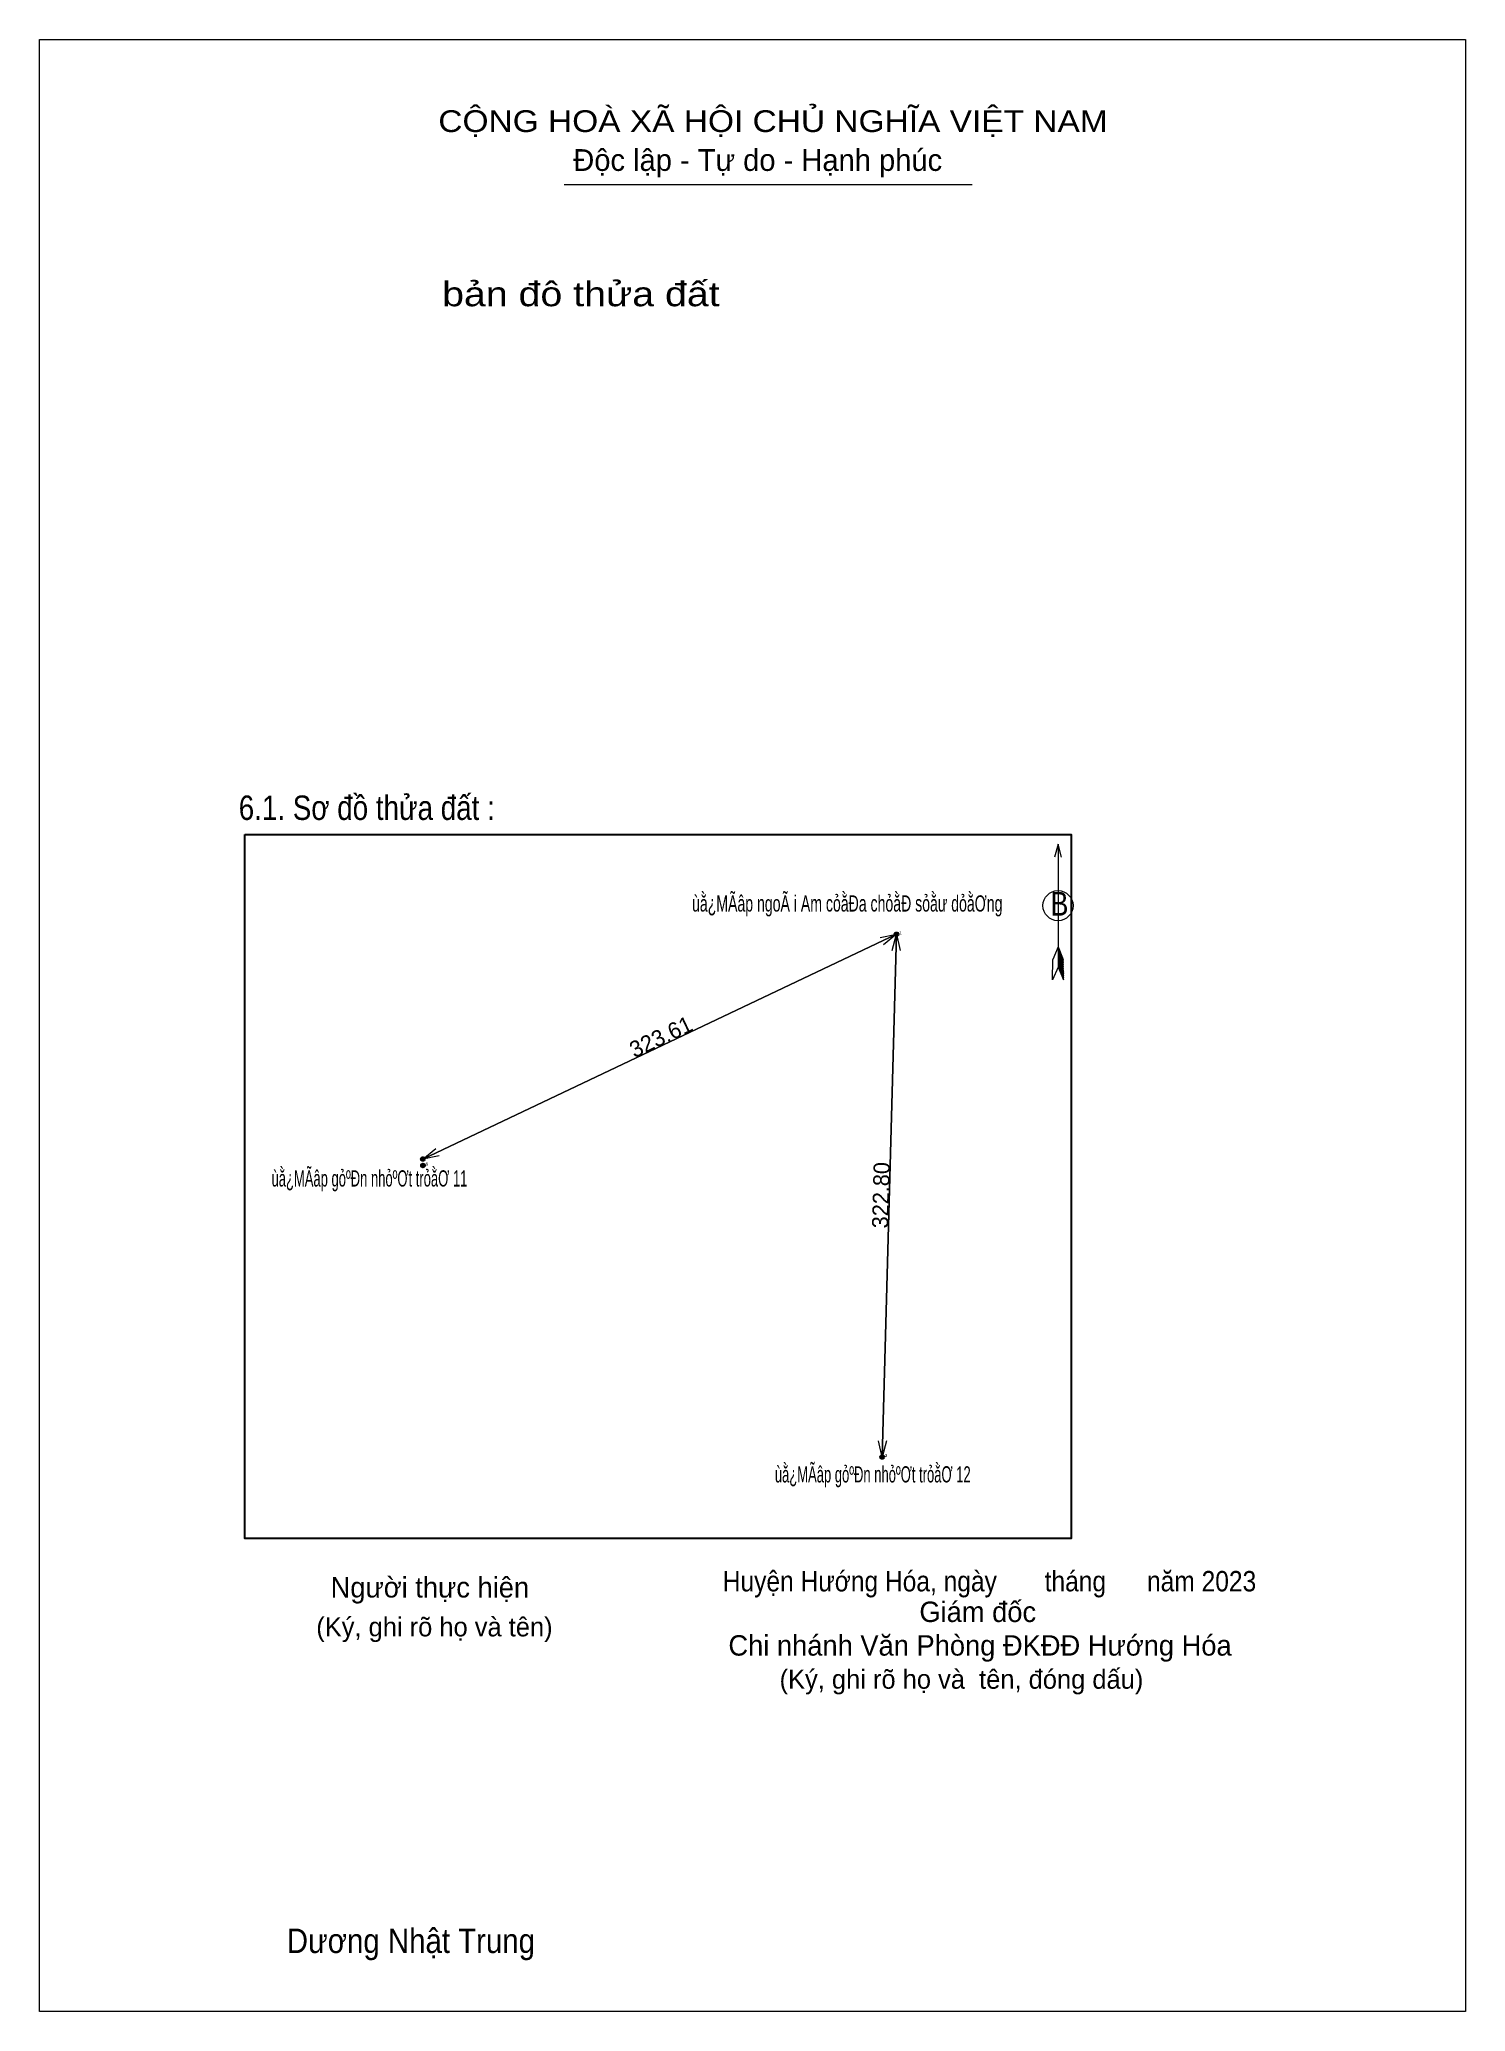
# Model space of a CAD drawing. Header units: metres. Extents: x 546824 to 547704, y 1837536 to 1838753.
import ezdxf
from ezdxf.enums import TextEntityAlignment as Align

# ---------------------------------------------------------------- set-up
doc = ezdxf.new("R2010")
doc.units = ezdxf.units.M
doc.header["$LTSCALE"] = 4.7
doc.header["$PDMODE"] = 32
doc.header["$PDSIZE"] = 2.35
for name, color, linetype, lineweight in [('1', 7, 'Continuous', 13), ('17', 7, 'Continuous', 13), ('2', 7, 'Continuous', 13), ('30', 7, 'Continuous', 13)]:
    doc.layers.add(name, color=color, linetype=linetype, lineweight=lineweight)
for name, color, linetype in [('10', 7, 'Continuous'), ('12', 7, 'Continuous'), ('7', 7, 'Continuous')]:
    doc.layers.add(name, color=color, linetype=linetype)

msp = doc.modelspace()

# ---------------------------------------------------------------- linework, layer by layer
at = {"layer": '1'}
for p, q in [((547452.34, 1838256.28), (547452.34, 1838180.31)), ((547452.34, 1838192.87), (547449.16, 1838185.13)), ((547452.34, 1838192.87), (547455.57, 1838185.13)), ((547452.34, 1838191.78), (547455.57, 1838184)), ((547452.34, 1838190.69), (547455.57, 1838182.91)), ((547452.34, 1838189.61), (547455.61, 1838181.78)), ((547452.34, 1838188.48), (547455.61, 1838180.65)), ((547452.34, 1838187.39), (547455.61, 1838179.52)), ((547452.34, 1838186.3), (547455.61, 1838178.39)), ((547452.34, 1838185.21), (547455.65, 1838177.26)), ((547452.34, 1838184.12), (547455.65, 1838176.13)), ((547452.34, 1838183.03), (547455.65, 1838175)), ((547452.34, 1838181.95), (547455.69, 1838173.91)), ((547452.34, 1838180.31), (547455.69, 1838172.57)), ((547455.69, 1838172.57), (547455.57, 1838185.13))]:
    msp.add_line(p, q, dxfattribs=at)
at = {"layer": '1', "lineweight": 25}
msp.add_lwpolyline([(546950.42, 1838262.31), (547460.52, 1838262.31), (547460.52, 1837827.75), (546950.42, 1837827.75)], close=True, dxfattribs=at)
at = {"layer": '1'}
for points in [[(547454.52, 1838248.2), (547452.34, 1838256.28), (547450.17, 1838248.2)], [(547452.34, 1838180.31), (547448.99, 1838172.57), (547449.16, 1838185.13)]]:
    msp.add_lwpolyline(points, dxfattribs=at)
msp.add_circle((547452.347, 1838218.304), 9.27, dxfattribs=at)
at = {"layer": '17'}
for p, q in [((547060.35, 1838061.88), (547352.7, 1838200.64)), ((547352.7, 1838200.64), (547060.35, 1838061.88)), ((547343.82, 1837877.96), (547352.7, 1838200.64)), ((547343.82, 1837877.96), (547352.7, 1838200.64))]:
    msp.add_line(p, q, dxfattribs=at)
for points in [[(547060.35, 1838061.88), (547352.7, 1838200.64), (547343.82, 1837877.96)], [(547342.6, 1838198.61), (547352.7, 1838200.64), (547344.74, 1838194.09)], [(547349.93, 1838190.71), (547352.7, 1838200.64), (547354.93, 1838190.57)], [(547070.46, 1838063.91), (547060.35, 1838061.88), (547068.31, 1838068.43)], [(547346.59, 1837887.89), (547343.82, 1837877.96), (547341.59, 1837888.02)]]:
    msp.add_lwpolyline(points, dxfattribs=at)
at = {"layer": '2'}
msp.add_lwpolyline([(546823.76, 1838752.97), (547703.85, 1838752.97), (547703.85, 1837535.69), (546823.76, 1837535.69)], close=True, dxfattribs=at)
at = {"layer": '30'}
msp.add_line((547147.49, 1838663.42), (547399.34, 1838663.42), dxfattribs=at)
at = {"layer": '7'}
for p in [(547352.7, 1838200.64), (547060.35, 1838061.88), (547060.43, 1838057.92), (547060.43, 1838057.91), (547343.8, 1837877.95), (547343.82, 1837877.96)]:
    msp.add_point(p, dxfattribs=at)

# ---------------------------------------------------------------- texts
at = {"layer": '1', "width": 0.85}
msp.add_text('B', height=14.65, dxfattribs=at).set_placement((547447.68, 1838212.16))
at = {"layer": '10', "width": 0.9}
for s, height, p in [('Huyện Hướng Hóa, ngày       tháng      năm 2023', 12.59, (547410.06, 1837795.04)), ('Dương Nhật Trung', 15.08, (547053, 1837571.84))]:
    msp.add_text(s, height=height, dxfattribs=at).set_placement(p, align=Align.CENTER)
at = {"layer": '12', "width": 1.2}
for s, p in [('p1', (547352.7, 1838200.64)), ('p4', (547060.35, 1838061.88)), ('p6', (547060.43, 1838057.91)), ('p5', (547060.43, 1838057.92)), ('p2', (547343.8, 1837877.95)), ('p3', (547343.82, 1837877.96))]:
    msp.add_text(s, height=1.8, dxfattribs=at).set_placement(p)
at = {"layer": '17'}
for s, width, p in [('ùằ¿MÃâp ngoÃ\xa0i Am cỏằĐa chỏằĐ sỏằư dỏằƠng', 0.65, (547322.275, 1838214.65)), ('ùằ¿MÃâp gỏºĐn nhỏºƠt trỏằƠ 11', 0.6, (547027.415, 1838044.94)), ('ùằ¿MÃâp gỏºĐn nhỏºƠt trỏằƠ 12', 0.6, (547338.02, 1837862.28))]:
    msp.add_text(s, height=10, dxfattribs=dict(at, width=width)).set_placement(p, align=Align.CENTER)
for s, rotation, p in [('323.61 ', 25.39, (547211.081, 1838133.643)), ('322.80', 88.423, (547348.066, 1838039.447))]:
    msp.add_text(s, height=10, rotation=rotation, dxfattribs=at).set_placement(p, align=Align.CENTER)
at = {"layer": '30'}
for s, height, width, p in [('CỘNG HOÀ XÃ HỘI CHỦ NGHĨA VIỆT NAM', 13.43, 1.15, (547069.92, 1838695.82)), ('bản đô thửa đất', 15.11, 1.2, (547072.26, 1838588.3)), ('6.1. Sơ đồ thửa đất :', 15.08, 0.85, (546946.74, 1838271.2))]:
    msp.add_text(s, height=height, dxfattribs=dict(at, width=width)).set_placement(p)
msp.add_text('Độc lập - Tự do - Hạnh phúc', height=13.43, dxfattribs=at).set_placement((547153.2, 1838671.82))
for s, height, p in [('Người thực hiện', 12.59, (547064.7, 1837791.26)), ('Giám đốc', 12.59, (547402.81, 1837776.14)), ('(Ký, ghi rõ họ và tên)', 11.75, (547067.52, 1837767.26)), ('Chi nhánh Văn Phòng ĐKĐĐ Hướng Hóa', 12.59, (547404.22, 1837755.41)), ('(Ký, ghi rõ họ và  tên, đóng dấu)', 11.75, (547392.75, 1837734.95))]:
    msp.add_text(s, height=height, dxfattribs=at).set_placement(p, align=Align.CENTER)

doc.saveas('drawing.dxf')
